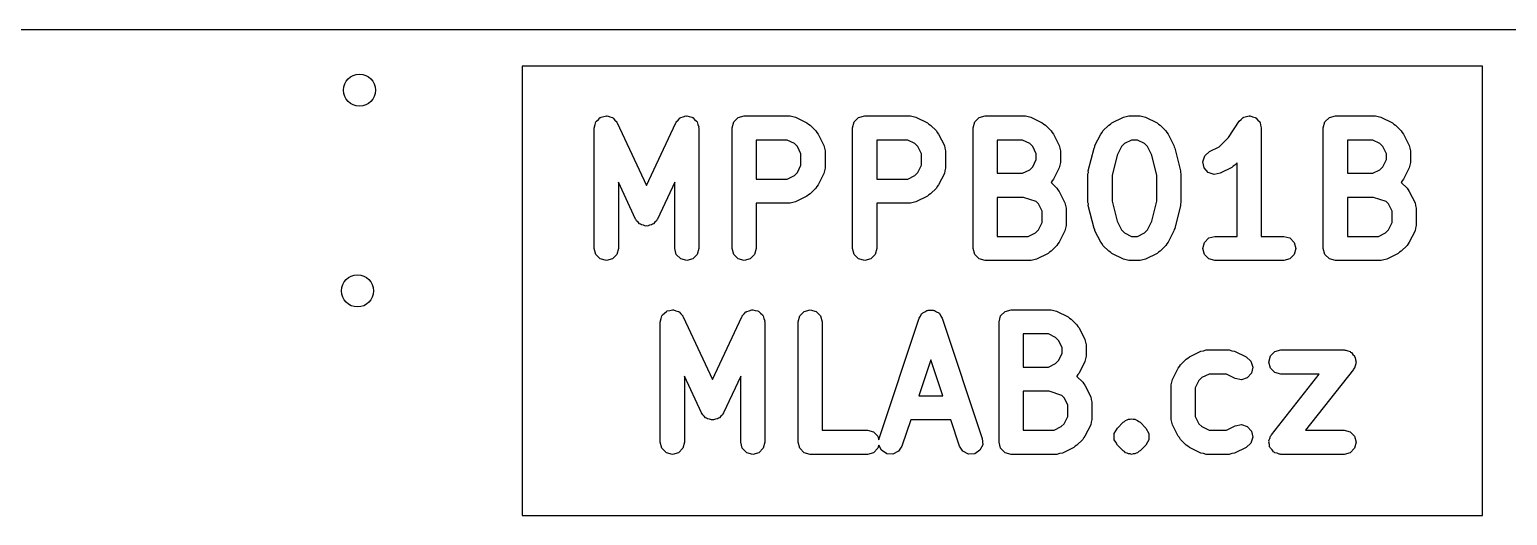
# Model space of a CAD drawing. Extents: x 0.02 to 3.98, y 0.02 to 3.98.
# Drawn here: x 2.764 to 3.488, y 3.74 to 3.978 of the extents above; entities that cross this region are included whole.
import ezdxf

# ---------------------------------------------------------------- set-up
doc = ezdxf.new("R2010")
doc.units = 0
doc.header["$MEASUREMENT"] = 0
doc.layers.add('BLACK', color=7, linetype='CONTINUOUS')

msp = doc.modelspace()

# ---------------------------------------------------------------- linework, layer by layer
at = {"layer": 'BLACK', "linetype": 'CONTINUOUS'}
for p, q in [((0.025728, 3.97817), (3.97427, 3.97817)), ((3.4762, 3.96013), (3.00569, 3.96013)), ((3.00569, 3.96013), (3.00569, 3.73987)), ((3.4762, 3.73987), (3.4762, 3.96013)), ((3.04102, 3.9304), (3.04146, 3.9316)), ((3.04146, 3.9316), (3.04179, 3.93284)), ((3.04179, 3.93284), (3.04198, 3.93303)), ((3.04198, 3.93303), (3.04207, 3.93327)), ((3.04207, 3.93327), (3.04305, 3.9341)), ((3.04305, 3.9341), (3.04395, 3.935)), ((3.04395, 3.935), (3.04421, 3.93507)), ((3.04421, 3.93507), (3.04441, 3.93524)), ((3.04441, 3.93524), (3.04567, 3.93546)), ((3.04567, 3.93546), (3.04691, 3.93579)), ((3.04691, 3.93579), (3.04716, 3.93573)), ((3.04716, 3.93573), (3.04742, 3.93577)), ((3.04742, 3.93577), (3.04862, 3.93533)), ((3.04862, 3.93533), (3.04986, 3.935)), ((3.04986, 3.935), (3.05005, 3.93482)), ((3.05005, 3.93482), (3.05029, 3.93473)), ((3.05029, 3.93473), (3.05112, 3.93375)), ((3.05112, 3.93375), (3.05202, 3.93284)), ((3.05202, 3.93284), (3.05209, 3.93259)), ((3.05209, 3.93259), (3.05226, 3.93239)), ((3.05226, 3.93239), (3.06659, 3.90167)), ((3.06659, 3.90167), (3.08093, 3.93239)), ((3.08093, 3.93239), (3.08109, 3.93259)), ((3.08109, 3.93259), (3.08116, 3.93284)), ((3.08116, 3.93284), (3.08207, 3.93375)), ((3.08207, 3.93375), (3.08289, 3.93473)), ((3.08289, 3.93473), (3.08314, 3.93482)), ((3.08314, 3.93482), (3.08332, 3.935)), ((3.08332, 3.935), (3.08456, 3.93533)), ((3.08456, 3.93533), (3.08576, 3.93577)), ((3.08576, 3.93577), (3.08602, 3.93573)), ((3.08602, 3.93573), (3.08628, 3.93579)), ((3.08628, 3.93579), (3.08751, 3.93546)), ((3.08751, 3.93546), (3.08877, 3.93524)), ((3.08877, 3.93524), (3.08898, 3.93507)), ((3.08898, 3.93507), (3.08923, 3.935)), ((3.08923, 3.935), (3.09013, 3.9341)), ((3.09013, 3.9341), (3.09112, 3.93327)), ((3.09112, 3.93327), (3.09121, 3.93303)), ((3.09121, 3.93303), (3.09139, 3.93284)), ((3.09139, 3.93284), (3.09172, 3.9316)), ((3.09172, 3.9316), (3.09216, 3.9304)), ((3.10849, 3.92989), (3.10928, 3.93284)), ((3.10928, 3.93284), (3.11145, 3.935)), ((3.11145, 3.935), (3.1144, 3.93579)), ((3.1144, 3.93579), (3.1369, 3.93579)), ((3.1369, 3.93579), (3.13821, 3.93544)), ((3.13821, 3.93544), (3.13954, 3.93517)), ((3.13954, 3.93517), (3.14516, 3.93236)), ((3.14516, 3.93236), (3.14587, 3.93173)), ((3.14587, 3.93173), (3.1467, 3.93125)), ((3.16755, 3.92989), (3.16834, 3.93284)), ((3.16834, 3.93284), (3.1705, 3.935)), ((3.1705, 3.935), (3.17345, 3.93579)), ((3.17345, 3.93579), (3.19595, 3.93579)), ((3.19595, 3.93579), (3.19726, 3.93544)), ((3.19726, 3.93544), (3.19859, 3.93517)), ((3.19859, 3.93517), (3.20422, 3.93236)), ((3.20422, 3.93236), (3.20493, 3.93173)), ((3.20493, 3.93173), (3.20575, 3.93125)), ((3.2266, 3.92989), (3.22739, 3.93284)), ((3.22739, 3.93284), (3.22956, 3.935)), ((3.22956, 3.935), (3.23251, 3.93579)), ((3.23251, 3.93579), (3.25219, 3.93579)), ((3.25219, 3.93579), (3.2535, 3.93544)), ((3.2535, 3.93544), (3.25483, 3.93517)), ((3.25483, 3.93517), (3.26046, 3.93236)), ((3.26046, 3.93236), (3.26117, 3.93173)), ((3.26117, 3.93173), (3.26199, 3.93125)), ((3.29301, 3.93125), (3.29384, 3.93173)), ((3.29384, 3.93173), (3.29455, 3.93236)), ((3.29455, 3.93236), (3.30017, 3.93517)), ((3.30017, 3.93517), (3.3015, 3.93544)), ((3.3015, 3.93544), (3.30281, 3.93579)), ((3.30281, 3.93579), (3.30844, 3.93579)), ((3.30844, 3.93579), (3.30975, 3.93544)), ((3.30975, 3.93544), (3.31108, 3.93517)), ((3.31108, 3.93517), (3.3167, 3.93236)), ((3.3167, 3.93236), (3.31741, 3.93173)), ((3.31741, 3.93173), (3.31824, 3.93125)), ((3.35165, 3.92521), (3.35695, 3.93316)), ((3.35695, 3.93316), (3.35796, 3.93405)), ((3.35796, 3.93405), (3.35891, 3.935)), ((3.35891, 3.935), (3.3591, 3.93505)), ((3.3591, 3.93505), (3.35925, 3.93518)), ((3.35925, 3.93518), (3.36057, 3.93545)), ((3.36057, 3.93545), (3.36187, 3.93579)), ((3.36187, 3.93579), (3.36206, 3.93574)), ((3.36206, 3.93574), (3.36225, 3.93578)), ((3.36225, 3.93578), (3.36352, 3.93535)), ((3.36352, 3.93535), (3.36482, 3.935)), ((3.36482, 3.935), (3.36496, 3.93486)), ((3.36496, 3.93486), (3.36514, 3.9348)), ((3.36514, 3.9348), (3.36603, 3.93379)), ((3.36603, 3.93379), (3.36698, 3.93284)), ((3.36698, 3.93284), (3.36703, 3.93265)), ((3.36703, 3.93265), (3.36716, 3.93251)), ((3.36716, 3.93251), (3.36742, 3.93119)), ((3.39814, 3.92989), (3.39894, 3.93284)), ((3.39894, 3.93284), (3.4011, 3.935)), ((3.4011, 3.935), (3.40405, 3.93579)), ((3.40405, 3.93579), (3.42373, 3.93579)), ((3.42373, 3.93579), (3.42505, 3.93544)), ((3.42505, 3.93544), (3.42638, 3.93517)), ((3.42638, 3.93517), (3.432, 3.93236)), ((3.432, 3.93236), (3.43271, 3.93173)), ((3.43271, 3.93173), (3.43353, 3.93125)), ((3.041, 3.92989), (3.04107, 3.93014)), ((3.041, 3.87083), (3.041, 3.92989)), ((3.04107, 3.93014), (3.04102, 3.9304)), ((3.09216, 3.9304), (3.09211, 3.93014)), ((3.09211, 3.93014), (3.09218, 3.92989)), ((3.09218, 3.92989), (3.09218, 3.87083)), ((3.10849, 3.87083), (3.10849, 3.92989)), ((3.1467, 3.93125), (3.14951, 3.92844)), ((3.14951, 3.92844), (3.14998, 3.92762)), ((3.14998, 3.92762), (3.15061, 3.92691)), ((3.15061, 3.92691), (3.15343, 3.92128)), ((3.16755, 3.87083), (3.16755, 3.92989)), ((3.20575, 3.93125), (3.20856, 3.92844)), ((3.20856, 3.92844), (3.20904, 3.92762)), ((3.20904, 3.92762), (3.20967, 3.92691)), ((3.20967, 3.92691), (3.21248, 3.92128)), ((3.2266, 3.87083), (3.2266, 3.92989)), ((3.26199, 3.93125), (3.26481, 3.92844)), ((3.26481, 3.92844), (3.26528, 3.92762)), ((3.26528, 3.92762), (3.26591, 3.92691)), ((3.26591, 3.92691), (3.26872, 3.92128)), ((3.28628, 3.92128), (3.28909, 3.92691)), ((3.28909, 3.92691), (3.28972, 3.92762)), ((3.28972, 3.92762), (3.2902, 3.92844)), ((3.2902, 3.92844), (3.29301, 3.93125)), ((3.31824, 3.93125), (3.32105, 3.92844)), ((3.32105, 3.92844), (3.32152, 3.92762)), ((3.32152, 3.92762), (3.32215, 3.92691)), ((3.32215, 3.92691), (3.32497, 3.92128)), ((3.34712, 3.92068), (3.35165, 3.92521)), ((3.36742, 3.93119), (3.36777, 3.92989)), ((3.36777, 3.92989), (3.36777, 3.87674)), ((3.39814, 3.87083), (3.39814, 3.92989)), ((3.43353, 3.93125), (3.43635, 3.92844)), ((3.43635, 3.92844), (3.43682, 3.92762)), ((3.43682, 3.92762), (3.43745, 3.92691)), ((3.43745, 3.92691), (3.44027, 3.92128)), ((3.1355, 3.92398), (3.1203, 3.92398)), ((3.1203, 3.92398), (3.1203, 3.90486)), ((3.13902, 3.92222), (3.1355, 3.92398)), ((3.14048, 3.92077), (3.13902, 3.92222)), ((3.14224, 3.91725), (3.14048, 3.92077)), ((3.14224, 3.9116), (3.14224, 3.91725)), ((3.15343, 3.92128), (3.1537, 3.91995)), ((3.1537, 3.91995), (3.15405, 3.91864)), ((3.15405, 3.91864), (3.15405, 3.9102)), ((3.19456, 3.92398), (3.17936, 3.92398)), ((3.17936, 3.92398), (3.17936, 3.90486)), ((3.19808, 3.92222), (3.19456, 3.92398)), ((3.19953, 3.92077), (3.19808, 3.92222)), ((3.20129, 3.91725), (3.19953, 3.92077)), ((3.20129, 3.9116), (3.20129, 3.91725)), ((3.21248, 3.92128), (3.21275, 3.91995)), ((3.21275, 3.91995), (3.2131, 3.91864)), ((3.2131, 3.91864), (3.2131, 3.9102)), ((3.2508, 3.92398), (3.23841, 3.92398)), ((3.23841, 3.92398), (3.23841, 3.90767)), ((3.25432, 3.92222), (3.2508, 3.92398)), ((3.25578, 3.92077), (3.25432, 3.92222)), ((3.25754, 3.91725), (3.25578, 3.92077)), ((3.25754, 3.91441), (3.25754, 3.91725)), ((3.26872, 3.92128), (3.269, 3.91995)), ((3.269, 3.91995), (3.26935, 3.91864)), ((3.26935, 3.91864), (3.26935, 3.91302)), ((3.28302, 3.90882), (3.28583, 3.92007)), ((3.28583, 3.92007), (3.28615, 3.92064)), ((3.28615, 3.92064), (3.28628, 3.92128)), ((3.29923, 3.92077), (3.29714, 3.91658)), ((3.30069, 3.92222), (3.29923, 3.92077)), ((3.30421, 3.92398), (3.30069, 3.92222)), ((3.30704, 3.92398), (3.30421, 3.92398)), ((3.31056, 3.92222), (3.30704, 3.92398)), ((3.31202, 3.92077), (3.31056, 3.92222)), ((3.31411, 3.91658), (3.31202, 3.92077)), ((3.32497, 3.92128), (3.3251, 3.92064)), ((3.3251, 3.92064), (3.32541, 3.92007)), ((3.32541, 3.92007), (3.32823, 3.90882)), ((3.34007, 3.91627), (3.34235, 3.9183)), ((3.34235, 3.9183), (3.34712, 3.92068)), ((3.42234, 3.92398), (3.40995, 3.92398)), ((3.40995, 3.92398), (3.40995, 3.90767)), ((3.42586, 3.92222), (3.42234, 3.92398)), ((3.42732, 3.92077), (3.42586, 3.92222)), ((3.42908, 3.91725), (3.42732, 3.92077)), ((3.42908, 3.91441), (3.42908, 3.91725)), ((3.44027, 3.92128), (3.44054, 3.91995)), ((3.44054, 3.91995), (3.44089, 3.91864)), ((3.44089, 3.91864), (3.44089, 3.91302)), ((3.14048, 3.90808), (3.14224, 3.9116)), ((3.15405, 3.9102), (3.1537, 3.90889)), ((3.19953, 3.90808), (3.20129, 3.9116)), ((3.2131, 3.9102), (3.21275, 3.90889)), ((3.25432, 3.90943), (3.25578, 3.91089)), ((3.25578, 3.91089), (3.25754, 3.91441)), ((3.26872, 3.91037), (3.26591, 3.90475)), ((3.269, 3.9117), (3.26872, 3.91037)), ((3.26935, 3.91302), (3.269, 3.9117)), ((3.29714, 3.91658), (3.29466, 3.90666)), ((3.31659, 3.90666), (3.31411, 3.91658)), ((3.3391, 3.91337), (3.34007, 3.91627)), ((3.33971, 3.91037), (3.3391, 3.91337)), ((3.34174, 3.90809), (3.33971, 3.91037)), ((3.35326, 3.91055), (3.34764, 3.90773)), ((3.35397, 3.91118), (3.35326, 3.91055)), ((3.35479, 3.91165), (3.35397, 3.91118)), ((3.35596, 3.91282), (3.35479, 3.91165)), ((3.35596, 3.87674), (3.35596, 3.91282)), ((3.42586, 3.90943), (3.42732, 3.91089)), ((3.42732, 3.91089), (3.42908, 3.91441)), ((3.44027, 3.91037), (3.43745, 3.90475)), ((3.44054, 3.9117), (3.44027, 3.91037)), ((3.44089, 3.91302), (3.44054, 3.9117)), ((3.06124, 3.88521), (3.05281, 3.90327)), ((3.05281, 3.90327), (3.05281, 3.87083)), ((3.08037, 3.90327), (3.07194, 3.88521)), ((3.08037, 3.87083), (3.08037, 3.90327)), ((3.1203, 3.90486), (3.1355, 3.90486)), ((3.1355, 3.90486), (3.13902, 3.90662)), ((3.13902, 3.90662), (3.14048, 3.90808)), ((3.15343, 3.90756), (3.15061, 3.90194)), ((3.1537, 3.90889), (3.15343, 3.90756)), ((3.17936, 3.90486), (3.19456, 3.90486)), ((3.19456, 3.90486), (3.19808, 3.90662)), ((3.19808, 3.90662), (3.19953, 3.90808)), ((3.21248, 3.90756), (3.20967, 3.90194)), ((3.21275, 3.90889), (3.21248, 3.90756)), ((3.23841, 3.90767), (3.2508, 3.90767)), ((3.2508, 3.90767), (3.25432, 3.90943)), ((3.26481, 3.90322), (3.26475, 3.90316)), ((3.26475, 3.90316), (3.26481, 3.90313)), ((3.26528, 3.90404), (3.26481, 3.90322)), ((3.26481, 3.90313), (3.26762, 3.90032)), ((3.26591, 3.90475), (3.26528, 3.90404)), ((3.28285, 3.90739), (3.28303, 3.9081)), ((3.28285, 3.89333), (3.28285, 3.90739)), ((3.28303, 3.9081), (3.28302, 3.90882)), ((3.29466, 3.90666), (3.29466, 3.89406)), ((3.31659, 3.89406), (3.31659, 3.90666)), ((3.32823, 3.90882), (3.32821, 3.9081)), ((3.32821, 3.9081), (3.3284, 3.90739)), ((3.3284, 3.90739), (3.3284, 3.89333)), ((3.34464, 3.90712), (3.34174, 3.90809)), ((3.34764, 3.90773), (3.34464, 3.90712)), ((3.40995, 3.90767), (3.42234, 3.90767)), ((3.42234, 3.90767), (3.42586, 3.90943)), ((3.43635, 3.90322), (3.43629, 3.90316)), ((3.43629, 3.90316), (3.43635, 3.90313)), ((3.43682, 3.90404), (3.43635, 3.90322)), ((3.43635, 3.90313), (3.43916, 3.90032)), ((3.43745, 3.90475), (3.43682, 3.90404)), ((3.14516, 3.89649), (3.13954, 3.89367)), ((3.14587, 3.89712), (3.14516, 3.89649)), ((3.1467, 3.89759), (3.14587, 3.89712)), ((3.14951, 3.9004), (3.1467, 3.89759)), ((3.14998, 3.90123), (3.14951, 3.9004)), ((3.15061, 3.90194), (3.14998, 3.90123)), ((3.20422, 3.89649), (3.19859, 3.89367)), ((3.20493, 3.89712), (3.20422, 3.89649)), ((3.20575, 3.89759), (3.20493, 3.89712)), ((3.20856, 3.9004), (3.20575, 3.89759)), ((3.20904, 3.90123), (3.20856, 3.9004)), ((3.20967, 3.90194), (3.20904, 3.90123)), ((3.25124, 3.89586), (3.23841, 3.89586)), ((3.23841, 3.89586), (3.23841, 3.87674)), ((3.25744, 3.89379), (3.25124, 3.89586)), ((3.26762, 3.90032), (3.26809, 3.8995)), ((3.26809, 3.8995), (3.26872, 3.89878)), ((3.26872, 3.89878), (3.27154, 3.89316)), ((3.42278, 3.89586), (3.40995, 3.89586)), ((3.40995, 3.89586), (3.40995, 3.87674)), ((3.42898, 3.89379), (3.42278, 3.89586)), ((3.43916, 3.90032), (3.43963, 3.8995)), ((3.43963, 3.8995), (3.44027, 3.89878)), ((3.44027, 3.89878), (3.44308, 3.89316)), ((3.1369, 3.89305), (3.1203, 3.89305)), ((3.1203, 3.89305), (3.1203, 3.87083)), ((3.13821, 3.8934), (3.1369, 3.89305)), ((3.13954, 3.89367), (3.13821, 3.8934)), ((3.19595, 3.89305), (3.17936, 3.89305)), ((3.17936, 3.89305), (3.17936, 3.87083)), ((3.19726, 3.8934), (3.19595, 3.89305)), ((3.19859, 3.89367), (3.19726, 3.8934)), ((3.25859, 3.89264), (3.25744, 3.89379)), ((3.26035, 3.88912), (3.25859, 3.89264)), ((3.26035, 3.88348), (3.26035, 3.88912)), ((3.27154, 3.89316), (3.27181, 3.89183)), ((3.27181, 3.89183), (3.27216, 3.89052)), ((3.27216, 3.89052), (3.27216, 3.88208)), ((3.28303, 3.89263), (3.28285, 3.89333)), ((3.28302, 3.8919), (3.28303, 3.89263)), ((3.28583, 3.88065), (3.28302, 3.8919)), ((3.29466, 3.89406), (3.29714, 3.88414)), ((3.31411, 3.88414), (3.31659, 3.89406)), ((3.32823, 3.8919), (3.32541, 3.88065)), ((3.3284, 3.89333), (3.32821, 3.89263)), ((3.32821, 3.89263), (3.32823, 3.8919)), ((3.43013, 3.89264), (3.42898, 3.89379)), ((3.43189, 3.88912), (3.43013, 3.89264)), ((3.43189, 3.88348), (3.43189, 3.88912)), ((3.44308, 3.89316), (3.44335, 3.89183)), ((3.44335, 3.89183), (3.4437, 3.89052)), ((3.4437, 3.89052), (3.4437, 3.88208)), ((3.06158, 3.88481), (3.06124, 3.88521)), ((3.06175, 3.88432), (3.06158, 3.88481)), ((3.06254, 3.88366), (3.06175, 3.88432)), ((3.06321, 3.88287), (3.06254, 3.88366)), ((3.0637, 3.88269), (3.06321, 3.88287)), ((3.06409, 3.88235), (3.0637, 3.88269)), ((3.06511, 3.88218), (3.06409, 3.88235)), ((3.06608, 3.88182), (3.06511, 3.88218)), ((3.06659, 3.88191), (3.06608, 3.88182)), ((3.0671, 3.88182), (3.06659, 3.88191)), ((3.06807, 3.88218), (3.0671, 3.88182)), ((3.06909, 3.88235), (3.06807, 3.88218)), ((3.06949, 3.88269), (3.06909, 3.88235)), ((3.06998, 3.88287), (3.06949, 3.88269)), ((3.07064, 3.88366), (3.06998, 3.88287)), ((3.07143, 3.88432), (3.07064, 3.88366)), ((3.07161, 3.88481), (3.07143, 3.88432)), ((3.07194, 3.88521), (3.07161, 3.88481)), ((3.25859, 3.87996), (3.26035, 3.88348)), ((3.27181, 3.88077), (3.27154, 3.87944)), ((3.27216, 3.88208), (3.27181, 3.88077)), ((3.29714, 3.88414), (3.29923, 3.87996)), ((3.31202, 3.87996), (3.31411, 3.88414)), ((3.43013, 3.87996), (3.43189, 3.88348)), ((3.44335, 3.88077), (3.44308, 3.87944)), ((3.4437, 3.88208), (3.44335, 3.88077)), ((3.23841, 3.87674), (3.25361, 3.87674)), ((3.25361, 3.87674), (3.25713, 3.8785)), ((3.25713, 3.8785), (3.25859, 3.87996)), ((3.26872, 3.87382), (3.26809, 3.87311)), ((3.27154, 3.87944), (3.26872, 3.87382)), ((3.28615, 3.88008), (3.28583, 3.88065)), ((3.28628, 3.87944), (3.28615, 3.88008)), ((3.28909, 3.87382), (3.28628, 3.87944)), ((3.28972, 3.87311), (3.28909, 3.87382)), ((3.29923, 3.87996), (3.30069, 3.8785)), ((3.30069, 3.8785), (3.30421, 3.87674)), ((3.30421, 3.87674), (3.30704, 3.87674)), ((3.30704, 3.87674), (3.31056, 3.8785)), ((3.31056, 3.8785), (3.31202, 3.87996)), ((3.32215, 3.87382), (3.32152, 3.87311)), ((3.32497, 3.87944), (3.32215, 3.87382)), ((3.3251, 3.88008), (3.32497, 3.87944)), ((3.32541, 3.88065), (3.3251, 3.88008)), ((3.33909, 3.87083), (3.33988, 3.87379)), ((3.33988, 3.87379), (3.34204, 3.87595)), ((3.34204, 3.87595), (3.34499, 3.87674)), ((3.34499, 3.87674), (3.35596, 3.87674)), ((3.36777, 3.87674), (3.37874, 3.87674)), ((3.37874, 3.87674), (3.38169, 3.87595)), ((3.38169, 3.87595), (3.38385, 3.87379)), ((3.38385, 3.87379), (3.38465, 3.87083)), ((3.40995, 3.87674), (3.42515, 3.87674)), ((3.42515, 3.87674), (3.42867, 3.8785)), ((3.42867, 3.8785), (3.43013, 3.87996)), ((3.44027, 3.87382), (3.43963, 3.87311)), ((3.44308, 3.87944), (3.44027, 3.87382)), ((3.04179, 3.86788), (3.041, 3.87083)), ((3.04395, 3.86572), (3.04179, 3.86788)), ((3.05202, 3.86788), (3.04986, 3.86572)), ((3.05281, 3.87083), (3.05202, 3.86788)), ((3.08116, 3.86788), (3.08037, 3.87083)), ((3.08332, 3.86572), (3.08116, 3.86788)), ((3.09139, 3.86788), (3.08923, 3.86572)), ((3.09218, 3.87083), (3.09139, 3.86788)), ((3.10928, 3.86788), (3.10849, 3.87083)), ((3.11145, 3.86572), (3.10928, 3.86788)), ((3.11951, 3.86788), (3.11735, 3.86572)), ((3.1203, 3.87083), (3.11951, 3.86788)), ((3.16834, 3.86788), (3.16755, 3.87083)), ((3.1705, 3.86572), (3.16834, 3.86788)), ((3.17857, 3.86788), (3.17641, 3.86572)), ((3.17936, 3.87083), (3.17857, 3.86788)), ((3.22739, 3.86788), (3.2266, 3.87083)), ((3.22956, 3.86572), (3.22739, 3.86788)), ((3.26327, 3.86836), (3.25765, 3.86555)), ((3.26398, 3.86899), (3.26327, 3.86836)), ((3.26481, 3.86947), (3.26398, 3.86899)), ((3.26762, 3.87228), (3.26481, 3.86947)), ((3.26809, 3.87311), (3.26762, 3.87228)), ((3.2902, 3.87228), (3.28972, 3.87311)), ((3.29301, 3.86947), (3.2902, 3.87228)), ((3.29384, 3.86899), (3.29301, 3.86947)), ((3.29455, 3.86836), (3.29384, 3.86899)), ((3.30017, 3.86555), (3.29455, 3.86836)), ((3.3167, 3.86836), (3.31108, 3.86555)), ((3.31741, 3.86899), (3.3167, 3.86836)), ((3.31824, 3.86947), (3.31741, 3.86899)), ((3.32105, 3.87228), (3.31824, 3.86947)), ((3.32152, 3.87311), (3.32105, 3.87228)), ((3.33988, 3.86788), (3.33909, 3.87083)), ((3.34204, 3.86572), (3.33988, 3.86788)), ((3.38385, 3.86788), (3.38169, 3.86572)), ((3.38465, 3.87083), (3.38385, 3.86788)), ((3.39894, 3.86788), (3.39814, 3.87083)), ((3.4011, 3.86572), (3.39894, 3.86788)), ((3.43481, 3.86836), (3.42919, 3.86555)), ((3.43552, 3.86899), (3.43481, 3.86836)), ((3.43635, 3.86947), (3.43552, 3.86899)), ((3.43916, 3.87228), (3.43635, 3.86947)), ((3.43963, 3.87311), (3.43916, 3.87228)), ((3.04691, 3.86493), (3.04395, 3.86572)), ((3.04986, 3.86572), (3.04691, 3.86493)), ((3.08628, 3.86493), (3.08332, 3.86572)), ((3.08923, 3.86572), (3.08628, 3.86493)), ((3.1144, 3.86493), (3.11145, 3.86572)), ((3.11735, 3.86572), (3.1144, 3.86493)), ((3.17345, 3.86493), (3.1705, 3.86572)), ((3.17641, 3.86572), (3.17345, 3.86493)), ((3.23251, 3.86493), (3.22956, 3.86572)), ((3.25501, 3.86493), (3.23251, 3.86493)), ((3.25632, 3.86528), (3.25501, 3.86493)), ((3.25765, 3.86555), (3.25632, 3.86528)), ((3.3015, 3.86528), (3.30017, 3.86555)), ((3.30281, 3.86493), (3.3015, 3.86528)), ((3.30844, 3.86493), (3.30281, 3.86493)), ((3.30975, 3.86528), (3.30844, 3.86493)), ((3.31108, 3.86555), (3.30975, 3.86528)), ((3.34499, 3.86493), (3.34204, 3.86572)), ((3.36187, 3.86493), (3.34499, 3.86493)), ((3.37874, 3.86493), (3.36187, 3.86493)), ((3.38169, 3.86572), (3.37874, 3.86493)), ((3.40405, 3.86493), (3.4011, 3.86572)), ((3.42655, 3.86493), (3.40405, 3.86493)), ((3.42786, 3.86528), (3.42655, 3.86493)), ((3.42919, 3.86555), (3.42786, 3.86528)), ((3.0738, 3.83653), (3.07413, 3.83776)), ((3.07413, 3.83776), (3.07432, 3.83795)), ((3.07432, 3.83795), (3.07441, 3.8382)), ((3.07441, 3.8382), (3.07539, 3.83902)), ((3.07539, 3.83902), (3.07629, 3.83992)), ((3.07629, 3.83992), (3.07655, 3.83999)), ((3.07655, 3.83999), (3.07675, 3.84016)), ((3.07675, 3.84016), (3.07801, 3.84038)), ((3.07801, 3.84038), (3.07925, 3.84072)), ((3.07925, 3.84072), (3.0795, 3.84065)), ((3.0795, 3.84065), (3.07976, 3.84069)), ((3.07976, 3.84069), (3.08096, 3.84026)), ((3.08096, 3.84026), (3.0822, 3.83992)), ((3.0822, 3.83992), (3.08238, 3.83974)), ((3.08238, 3.83974), (3.08263, 3.83965)), ((3.08263, 3.83965), (3.08346, 3.83867)), ((3.08346, 3.83867), (3.08436, 3.83776)), ((3.08436, 3.83776), (3.08443, 3.83751)), ((3.08443, 3.83751), (3.0846, 3.83731)), ((3.0846, 3.83731), (3.09893, 3.80659)), ((3.09893, 3.80659), (3.11326, 3.83731)), ((3.11326, 3.83731), (3.11343, 3.83751)), ((3.11343, 3.83751), (3.1135, 3.83776)), ((3.1135, 3.83776), (3.11441, 3.83867)), ((3.11441, 3.83867), (3.11523, 3.83965)), ((3.11523, 3.83965), (3.11548, 3.83974)), ((3.11548, 3.83974), (3.11566, 3.83992)), ((3.11566, 3.83992), (3.1169, 3.84026)), ((3.1169, 3.84026), (3.1181, 3.84069)), ((3.1181, 3.84069), (3.11836, 3.84065)), ((3.11836, 3.84065), (3.11862, 3.84072)), ((3.11862, 3.84072), (3.11985, 3.84038)), ((3.11985, 3.84038), (3.12111, 3.84016)), ((3.12111, 3.84016), (3.12132, 3.83999)), ((3.12132, 3.83999), (3.12157, 3.83992)), ((3.12157, 3.83992), (3.12247, 3.83902)), ((3.12247, 3.83902), (3.12345, 3.8382)), ((3.12345, 3.8382), (3.12354, 3.83795)), ((3.12354, 3.83795), (3.12373, 3.83776)), ((3.12373, 3.83776), (3.12406, 3.83653)), ((3.14083, 3.83481), (3.14162, 3.83776)), ((3.14162, 3.83776), (3.14379, 3.83992)), ((3.14379, 3.83992), (3.14674, 3.84072)), ((3.14674, 3.84072), (3.14969, 3.83992)), ((3.14969, 3.83992), (3.15185, 3.83776)), ((3.15185, 3.83776), (3.15264, 3.83481)), ((3.20019, 3.83668), (3.20084, 3.83767)), ((3.20084, 3.83767), (3.20137, 3.83873)), ((3.20137, 3.83873), (3.20168, 3.83893)), ((3.20168, 3.83893), (3.20187, 3.83923)), ((3.20187, 3.83923), (3.20294, 3.83976)), ((3.20294, 3.83976), (3.20393, 3.84041)), ((3.20393, 3.84041), (3.20429, 3.84043)), ((3.20429, 3.84043), (3.20461, 3.8406)), ((3.20461, 3.8406), (3.20579, 3.84052)), ((3.20579, 3.84052), (3.20698, 3.8406)), ((3.20698, 3.8406), (3.2073, 3.84043)), ((3.2073, 3.84043), (3.20766, 3.84041)), ((3.20766, 3.84041), (3.20865, 3.83976)), ((3.20865, 3.83976), (3.20971, 3.83923)), ((3.20971, 3.83923), (3.20991, 3.83893)), ((3.20991, 3.83893), (3.21021, 3.83873)), ((3.21021, 3.83873), (3.21074, 3.83767)), ((3.21074, 3.83767), (3.2114, 3.83668)), ((3.23926, 3.83481), (3.24005, 3.83776)), ((3.24005, 3.83776), (3.24221, 3.83992)), ((3.24221, 3.83992), (3.24516, 3.84072)), ((3.24516, 3.84072), (3.26485, 3.84072)), ((3.26485, 3.84072), (3.26616, 3.84036)), ((3.26616, 3.84036), (3.26749, 3.84009)), ((3.26749, 3.84009), (3.27311, 3.83728)), ((3.27311, 3.83728), (3.27382, 3.83665)), ((3.07334, 3.83481), (3.07341, 3.83506)), ((3.07334, 3.77575), (3.07334, 3.83481)), ((3.07336, 3.83532), (3.0738, 3.83653)), ((3.07341, 3.83506), (3.07336, 3.83532)), ((3.12406, 3.83653), (3.1245, 3.83532)), ((3.1245, 3.83532), (3.12445, 3.83506)), ((3.12445, 3.83506), (3.12452, 3.83481)), ((3.12452, 3.83481), (3.12452, 3.77575)), ((3.14083, 3.77575), (3.14083, 3.83481)), ((3.15264, 3.83481), (3.15264, 3.78166)), ((3.18051, 3.77762), (3.20019, 3.83668)), ((3.2114, 3.83668), (3.23108, 3.77762)), ((3.23926, 3.77575), (3.23926, 3.83481)), ((3.27382, 3.83665), (3.27465, 3.83617)), ((3.27465, 3.83617), (3.27746, 3.83336)), ((3.27746, 3.83336), (3.27794, 3.83254)), ((3.27794, 3.83254), (3.27857, 3.83183)), ((3.27857, 3.83183), (3.28138, 3.8262)), ((3.26345, 3.8289), (3.25107, 3.8289)), ((3.25107, 3.8289), (3.25107, 3.81259)), ((3.26697, 3.82714), (3.26345, 3.8289)), ((3.26843, 3.82569), (3.26697, 3.82714)), ((3.27019, 3.82217), (3.26843, 3.82569)), ((3.28138, 3.8262), (3.28165, 3.82487)), ((3.28165, 3.82487), (3.282, 3.82356)), ((3.282, 3.82356), (3.282, 3.81794)), ((3.20579, 3.81614), (3.19993, 3.79853)), ((3.21166, 3.79853), (3.20579, 3.81614)), ((3.26697, 3.81435), (3.26843, 3.81581)), ((3.26843, 3.81581), (3.27019, 3.81933)), ((3.27019, 3.81933), (3.27019, 3.82217)), ((3.28165, 3.81663), (3.28138, 3.8153)), ((3.282, 3.81794), (3.28165, 3.81663)), ((3.32816, 3.81368), (3.33098, 3.81649)), ((3.33098, 3.81649), (3.3318, 3.81696)), ((3.3318, 3.81696), (3.33251, 3.81759)), ((3.33251, 3.81759), (3.33814, 3.82041)), ((3.33814, 3.82041), (3.33947, 3.82068)), ((3.33947, 3.82068), (3.34078, 3.82103)), ((3.34078, 3.82103), (3.35202, 3.82103)), ((3.35202, 3.82103), (3.35334, 3.82068)), ((3.35334, 3.82068), (3.35467, 3.82041)), ((3.35467, 3.82041), (3.36029, 3.81759)), ((3.36029, 3.81759), (3.36258, 3.81557)), ((3.36258, 3.81557), (3.36354, 3.81267)), ((3.37143, 3.81512), (3.37222, 3.81808)), ((3.37222, 3.81808), (3.37438, 3.82024)), ((3.37438, 3.82024), (3.37733, 3.82103)), ((3.37733, 3.82103), (3.40827, 3.82103)), ((3.40827, 3.82103), (3.40868, 3.82092)), ((3.40868, 3.82092), (3.40911, 3.82097)), ((3.40911, 3.82097), (3.41014, 3.82053)), ((3.41014, 3.82053), (3.41122, 3.82024)), ((3.41122, 3.82024), (3.41152, 3.81994)), ((3.41152, 3.81994), (3.41192, 3.81977)), ((3.41192, 3.81977), (3.41259, 3.81887)), ((3.41259, 3.81887), (3.41338, 3.81808)), ((3.41338, 3.81808), (3.41349, 3.81766)), ((3.41349, 3.81766), (3.41375, 3.81732)), ((3.41375, 3.81732), (3.41388, 3.81621)), ((3.41388, 3.81621), (3.41417, 3.81512)), ((3.25107, 3.81259), (3.26345, 3.81259)), ((3.26345, 3.81259), (3.26697, 3.81435)), ((3.27794, 3.80896), (3.27746, 3.80814)), ((3.27857, 3.80967), (3.27794, 3.80896)), ((3.28138, 3.8153), (3.27857, 3.80967)), ((3.32425, 3.80652), (3.32706, 3.81214)), ((3.32706, 3.81214), (3.32769, 3.81285)), ((3.32769, 3.81285), (3.32816, 3.81368)), ((3.34217, 3.80922), (3.33865, 3.80746)), ((3.35063, 3.80922), (3.34217, 3.80922)), ((3.35501, 3.80703), (3.35063, 3.80922)), ((3.36293, 3.80967), (3.3609, 3.80738)), ((3.36354, 3.81267), (3.36293, 3.80967)), ((3.37222, 3.81217), (3.37143, 3.81512)), ((3.37438, 3.81001), (3.37222, 3.81217)), ((3.37269, 3.7794), (3.39612, 3.80922)), ((3.37733, 3.80922), (3.37438, 3.81001)), ((3.39612, 3.80922), (3.37733, 3.80922)), ((3.41291, 3.81148), (3.38948, 3.78166)), ((3.41308, 3.81187), (3.41291, 3.81148)), ((3.41338, 3.81217), (3.41308, 3.81187)), ((3.41367, 3.81326), (3.41338, 3.81217)), ((3.41411, 3.81429), (3.41367, 3.81326)), ((3.41417, 3.81512), (3.41406, 3.81471)), ((3.41406, 3.81471), (3.41411, 3.81429)), ((3.09358, 3.79013), (3.08515, 3.80819)), ((3.08515, 3.80819), (3.08515, 3.77575)), ((3.11271, 3.80819), (3.10428, 3.79013)), ((3.11271, 3.77575), (3.11271, 3.80819)), ((3.27746, 3.80814), (3.27741, 3.80808)), ((3.27741, 3.80808), (3.27746, 3.80805)), ((3.27746, 3.80805), (3.28027, 3.80524)), ((3.28027, 3.80524), (3.28075, 3.80442)), ((3.28075, 3.80442), (3.28138, 3.80371)), ((3.28138, 3.80371), (3.28419, 3.79808)), ((3.32362, 3.80388), (3.32397, 3.80519)), ((3.32362, 3.787), (3.32362, 3.80388)), ((3.32397, 3.80519), (3.32425, 3.80652)), ((3.33719, 3.806), (3.33543, 3.80248)), ((3.33543, 3.80248), (3.33543, 3.7884)), ((3.33865, 3.80746), (3.33719, 3.806)), ((3.358, 3.80642), (3.35501, 3.80703)), ((3.3609, 3.80738), (3.358, 3.80642)), ((3.19993, 3.79853), (3.21166, 3.79853)), ((3.26389, 3.80078), (3.25107, 3.80078)), ((3.25107, 3.80078), (3.25107, 3.78166)), ((3.27009, 3.79871), (3.26389, 3.80078)), ((3.27124, 3.79757), (3.27009, 3.79871)), ((3.273, 3.79405), (3.27124, 3.79757)), ((3.273, 3.7884), (3.273, 3.79405)), ((3.28419, 3.79808), (3.28446, 3.79675)), ((3.28446, 3.79675), (3.28481, 3.79544)), ((3.28481, 3.79544), (3.28481, 3.787)), ((3.09391, 3.78973), (3.09358, 3.79013)), ((3.09409, 3.78924), (3.09391, 3.78973)), ((3.09488, 3.78858), (3.09409, 3.78924)), ((3.09555, 3.78779), (3.09488, 3.78858)), ((3.09604, 3.78761), (3.09555, 3.78779)), ((3.09643, 3.78728), (3.09604, 3.78761)), ((3.09745, 3.7871), (3.09643, 3.78728)), ((3.09842, 3.78674), (3.09745, 3.7871)), ((3.09893, 3.78684), (3.09842, 3.78674)), ((3.09944, 3.78674), (3.09893, 3.78684)), ((3.10041, 3.7871), (3.09944, 3.78674)), ((3.10143, 3.78728), (3.10041, 3.7871)), ((3.10183, 3.78761), (3.10143, 3.78728)), ((3.10232, 3.78779), (3.10183, 3.78761)), ((3.10298, 3.78858), (3.10232, 3.78779)), ((3.10377, 3.78924), (3.10298, 3.78858)), ((3.10395, 3.78973), (3.10377, 3.78924)), ((3.10428, 3.79013), (3.10395, 3.78973)), ((3.19599, 3.78672), (3.19171, 3.77389)), ((3.2156, 3.78672), (3.19599, 3.78672)), ((3.21988, 3.77389), (3.2156, 3.78672)), ((3.27124, 3.78488), (3.273, 3.7884)), ((3.28481, 3.787), (3.28446, 3.78569)), ((3.30127, 3.78649), (3.30202, 3.78669)), ((3.30202, 3.78669), (3.30269, 3.78708)), ((3.30269, 3.78708), (3.30347, 3.78708)), ((3.30347, 3.78708), (3.30422, 3.78728)), ((3.30422, 3.78728), (3.30497, 3.78708)), ((3.30497, 3.78708), (3.30575, 3.78708)), ((3.30575, 3.78708), (3.30575, 3.78708)), ((3.30575, 3.78708), (3.30642, 3.78669)), ((3.30642, 3.78669), (3.30717, 3.78649)), ((3.32397, 3.78569), (3.32362, 3.787)), ((3.33543, 3.7884), (3.33719, 3.78488)), ((3.15264, 3.78166), (3.17486, 3.78166)), ((3.17486, 3.78166), (3.17781, 3.78087)), ((3.17781, 3.78087), (3.17997, 3.77871)), ((3.25107, 3.78166), (3.26627, 3.78166)), ((3.26627, 3.78166), (3.26979, 3.78342)), ((3.26979, 3.78342), (3.27124, 3.78488)), ((3.28419, 3.78436), (3.28138, 3.77874)), ((3.28446, 3.78569), (3.28419, 3.78436)), ((3.2957, 3.7801), (3.29723, 3.78274)), ((3.2957, 3.77704), (3.2957, 3.7801)), ((3.2957, 3.7801), (3.2957, 3.7801)), ((3.29723, 3.78274), (3.30004, 3.78555)), ((3.29723, 3.78274), (3.29723, 3.78274)), ((3.30004, 3.78555), (3.30072, 3.78594)), ((3.30004, 3.78555), (3.30004, 3.78555)), ((3.30004, 3.78555), (3.30004, 3.78555)), ((3.30072, 3.78594), (3.30127, 3.78649)), ((3.30717, 3.78649), (3.30772, 3.78594)), ((3.30772, 3.78594), (3.30839, 3.78555)), ((3.30839, 3.78555), (3.30839, 3.78555)), ((3.30839, 3.78555), (3.31121, 3.78274)), ((3.31121, 3.78274), (3.31273, 3.7801)), ((3.31273, 3.7801), (3.31273, 3.7801)), ((3.31273, 3.7801), (3.31273, 3.77704)), ((3.32425, 3.78436), (3.32397, 3.78569)), ((3.32706, 3.77874), (3.32425, 3.78436)), ((3.33719, 3.78488), (3.33865, 3.78342)), ((3.33865, 3.78342), (3.34217, 3.78166)), ((3.34217, 3.78166), (3.35063, 3.78166)), ((3.35063, 3.78166), (3.35501, 3.78385)), ((3.35501, 3.78385), (3.358, 3.78446)), ((3.358, 3.78446), (3.3609, 3.7835)), ((3.3609, 3.7835), (3.36293, 3.78121)), ((3.36293, 3.78121), (3.36354, 3.77821)), ((3.37252, 3.77901), (3.37269, 3.7794)), ((3.38948, 3.78166), (3.40827, 3.78166)), ((3.40827, 3.78166), (3.41122, 3.78087)), ((3.41122, 3.78087), (3.41338, 3.77871)), ((3.07413, 3.7728), (3.07334, 3.77575)), ((3.07629, 3.77064), (3.07413, 3.7728)), ((3.08436, 3.7728), (3.0822, 3.77064)), ((3.08515, 3.77575), (3.08436, 3.7728)), ((3.1135, 3.7728), (3.11271, 3.77575)), ((3.11566, 3.77064), (3.1135, 3.7728)), ((3.12373, 3.7728), (3.12157, 3.77064)), ((3.12452, 3.77575), (3.12373, 3.7728)), ((3.14162, 3.7728), (3.14083, 3.77575)), ((3.14379, 3.77064), (3.14162, 3.7728)), ((3.17997, 3.7728), (3.17781, 3.77064)), ((3.17997, 3.77871), (3.18046, 3.77689)), ((3.1804, 3.77441), (3.17997, 3.7728)), ((3.18169, 3.77184), (3.1804, 3.77441)), ((3.18046, 3.77689), (3.18051, 3.77762)), ((3.19171, 3.77389), (3.19003, 3.77134)), ((3.22156, 3.77134), (3.21988, 3.77389)), ((3.23126, 3.77457), (3.2299, 3.77184)), ((3.23108, 3.77762), (3.23126, 3.77457)), ((3.24005, 3.7728), (3.23926, 3.77575)), ((3.24221, 3.77064), (3.24005, 3.7728)), ((3.27593, 3.77328), (3.2703, 3.77047)), ((3.27664, 3.77392), (3.27593, 3.77328)), ((3.27746, 3.77439), (3.27664, 3.77392)), ((3.28027, 3.7772), (3.27746, 3.77439)), ((3.28075, 3.77803), (3.28027, 3.7772)), ((3.28138, 3.77874), (3.28075, 3.77803)), ((3.29644, 3.77575), (3.2957, 3.77704)), ((3.29723, 3.77439), (3.29644, 3.77575)), ((3.30004, 3.77158), (3.29723, 3.77439)), ((3.31121, 3.77439), (3.30839, 3.77158)), ((3.31199, 3.77575), (3.31121, 3.77439)), ((3.31121, 3.77439), (3.31121, 3.77439)), ((3.31273, 3.77704), (3.31199, 3.77575)), ((3.32769, 3.77803), (3.32706, 3.77874)), ((3.32816, 3.7772), (3.32769, 3.77803)), ((3.33098, 3.77439), (3.32816, 3.7772)), ((3.3318, 3.77392), (3.33098, 3.77439)), ((3.33251, 3.77328), (3.3318, 3.77392)), ((3.33814, 3.77047), (3.33251, 3.77328)), ((3.36029, 3.77328), (3.35467, 3.77047)), ((3.36258, 3.77531), (3.36029, 3.77328)), ((3.36354, 3.77821), (3.36258, 3.77531)), ((3.37143, 3.77575), (3.37154, 3.77617)), ((3.37172, 3.77467), (3.37143, 3.77575)), ((3.37149, 3.77659), (3.37193, 3.77762)), ((3.37154, 3.77617), (3.37149, 3.77659)), ((3.37185, 3.77356), (3.37172, 3.77467)), ((3.37211, 3.77322), (3.37185, 3.77356)), ((3.37193, 3.77762), (3.37222, 3.77871)), ((3.37222, 3.7728), (3.37211, 3.77322)), ((3.37222, 3.77871), (3.37252, 3.77901)), ((3.37301, 3.77201), (3.37222, 3.7728)), ((3.41338, 3.7728), (3.41122, 3.77064)), ((3.41338, 3.77871), (3.41417, 3.77575)), ((3.41417, 3.77575), (3.41338, 3.7728)), ((3.07925, 3.76985), (3.07629, 3.77064)), ((3.0822, 3.77064), (3.07925, 3.76985)), ((3.11862, 3.76985), (3.11566, 3.77064)), ((3.12157, 3.77064), (3.11862, 3.76985)), ((3.14674, 3.76985), (3.14379, 3.77064)), ((3.17486, 3.76985), (3.14674, 3.76985)), ((3.17781, 3.77064), (3.17486, 3.76985)), ((3.18424, 3.77015), (3.18169, 3.77184)), ((3.18729, 3.76997), (3.18424, 3.77015)), ((3.19003, 3.77134), (3.18729, 3.76997)), ((3.22429, 3.76997), (3.22156, 3.77134)), ((3.22735, 3.77015), (3.22429, 3.76997)), ((3.2299, 3.77184), (3.22735, 3.77015)), ((3.24516, 3.76985), (3.24221, 3.77064)), ((3.26766, 3.76985), (3.24516, 3.76985)), ((3.26897, 3.7702), (3.26766, 3.76985)), ((3.2703, 3.77047), (3.26897, 3.7702)), ((3.30046, 3.77134), (3.30004, 3.77158)), ((3.30072, 3.77119), (3.30046, 3.77134)), ((3.30127, 3.77064), (3.30072, 3.77119)), ((3.30202, 3.77044), (3.30127, 3.77064)), ((3.30269, 3.77005), (3.30202, 3.77044)), ((3.30347, 3.77005), (3.30269, 3.77005)), ((3.30269, 3.77005), (3.30269, 3.77005)), ((3.30422, 3.76985), (3.30347, 3.77005)), ((3.30497, 3.77005), (3.30422, 3.76985)), ((3.30575, 3.77005), (3.30497, 3.77005)), ((3.30642, 3.77044), (3.30575, 3.77005)), ((3.30717, 3.77064), (3.30642, 3.77044)), ((3.30772, 3.77119), (3.30717, 3.77064)), ((3.30797, 3.77134), (3.30772, 3.77119)), ((3.30839, 3.77158), (3.30797, 3.77134)), ((3.33946, 3.7702), (3.33814, 3.77047)), ((3.34078, 3.76985), (3.33946, 3.7702)), ((3.35202, 3.76985), (3.34078, 3.76985)), ((3.35334, 3.7702), (3.35202, 3.76985)), ((3.35467, 3.77047), (3.35334, 3.7702)), ((3.37369, 3.77111), (3.37301, 3.77201)), ((3.37408, 3.77094), (3.37369, 3.77111)), ((3.37438, 3.77064), (3.37408, 3.77094)), ((3.37546, 3.77035), (3.37438, 3.77064)), ((3.3765, 3.76991), (3.37546, 3.77035)), ((3.37692, 3.76996), (3.3765, 3.76991)), ((3.37733, 3.76985), (3.37692, 3.76996)), ((3.40827, 3.76985), (3.37733, 3.76985)), ((3.41122, 3.77064), (3.40827, 3.76985)), ((3.00569, 3.73987), (3.00569, 3.73987)), ((3.00569, 3.73987), (3.4762, 3.73987)), ((3.4762, 3.73987), (3.4762, 3.73987))]:
    msp.add_line(p, q, dxfattribs=at)
at = {"layer": 'BLACK'}
for centre in [(2.92598, 3.94843), (2.925, 3.85)]:
    msp.add_circle(centre, 0.007874, dxfattribs=at)

doc.saveas('drawing.dxf')
